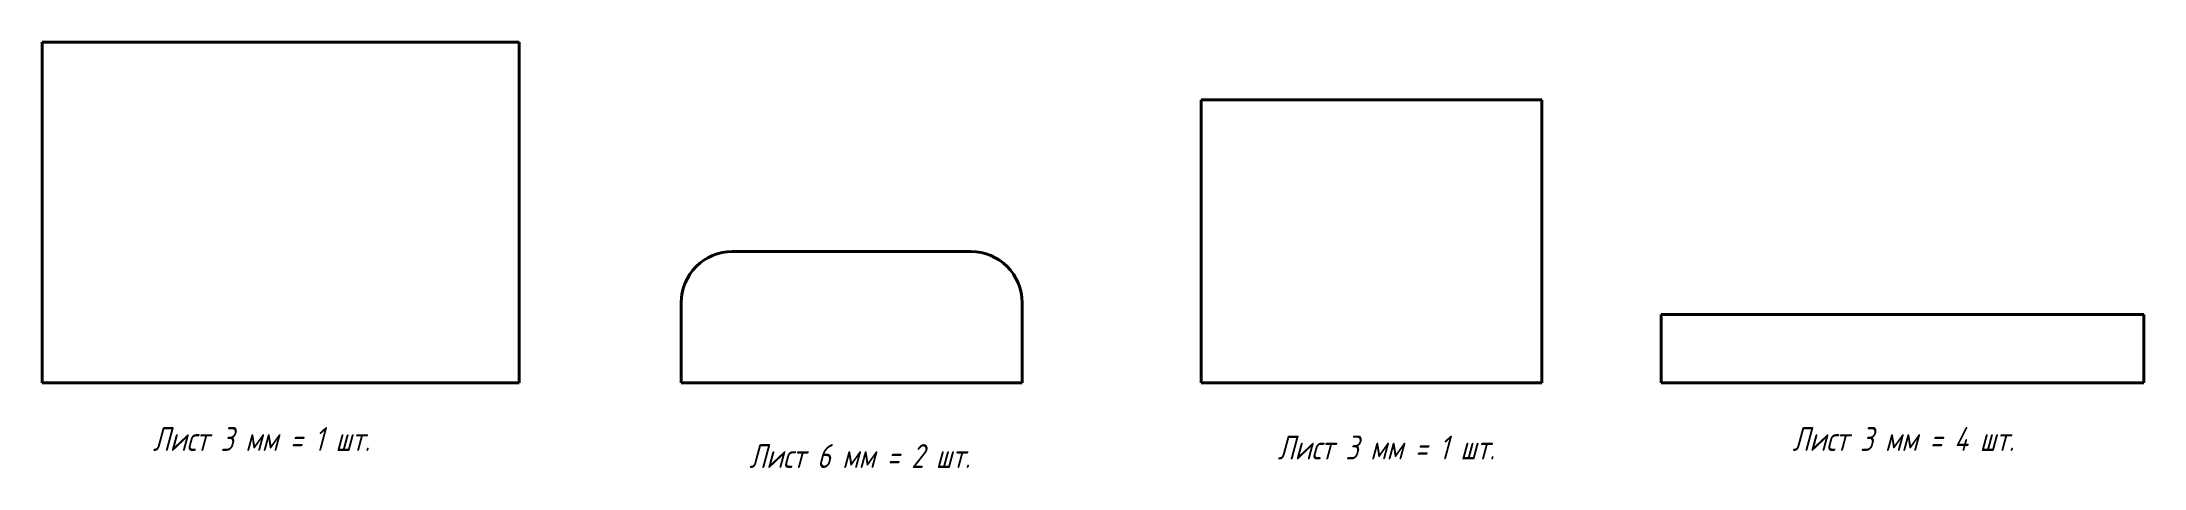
# Model space of a CAD drawing. Header units: millimetres. Extents: x 0 to 1233, y -50 to 200.
import ezdxf

# ---------------------------------------------------------------- set-up
doc = ezdxf.new("R2010")
doc.units = ezdxf.units.MM
doc.linetypes.add('K5LT_BASIC', pattern=[0])
doc.styles.add('KTEXTSTYLE', font='GOST_AU.SHX', dxfattribs={"width": 0.96, "height": 5})

msp = doc.modelspace()

# ---------------------------------------------------------------- linework, layer by layer
at = {"color": 7, "linetype": 'K5LT_BASIC', "lineweight": 40, "true_color": 0xffffff}
for p, q in [((0, 200), (280, 200)), ((0, 0), (0, 200)), ((280, 0), (280, 200)), ((880, 166), (680, 166)), ((680, 166), (680, 0)), ((880, 0), (880, 166)), ((545, 77), (405, 77)), ((375, 47), (375, 0)), ((575, 0), (575, 47)), ((950, 0), (950, 40)), ((950, 40), (1233.2, 40)), ((1233.2, 0), (1233.2, 40)), ((0, 0), (280, 0)), ((375, 0), (575, 0)), ((950, 0), (1233.2, 0)), ((680, 0), (880, 0))]:
    msp.add_line(p, q, dxfattribs=at)
for centre, start, end in [((405, 47), 90, 180), ((545, 47), 0, 90)]:
    msp.add_arc(centre, 30, start, end, dxfattribs=at)

# ---------------------------------------------------------------- texts
at = {"color": 7, "char_height": 14, "attachment_point": 1, "style": 'KTEXTSTYLE'}
for s, insert in [('\\H3.5;\\W0.965;\\Q15;\\Q15;\\H14.00;Лист 3 мм = 1 шт.', (65, -26)), ('\\H3.5;\\W0.965;\\Q15;\\Q15;\\H14.00;Лист 6 мм = 2 шт.', (415, -36)), ('\\H3.5;\\W0.965;\\Q15;\\Q15;\\H14.00;Лист 3 мм = 1 шт.', (725, -31)), ('\\H3.5;\\W0.965;\\Q15;\\Q15;\\H14.00;Лист 3 мм = 4 шт.', (1027, -26))]:
    msp.add_mtext(s, dxfattribs=dict(at, insert=insert))

doc.saveas('drawing.dxf')
